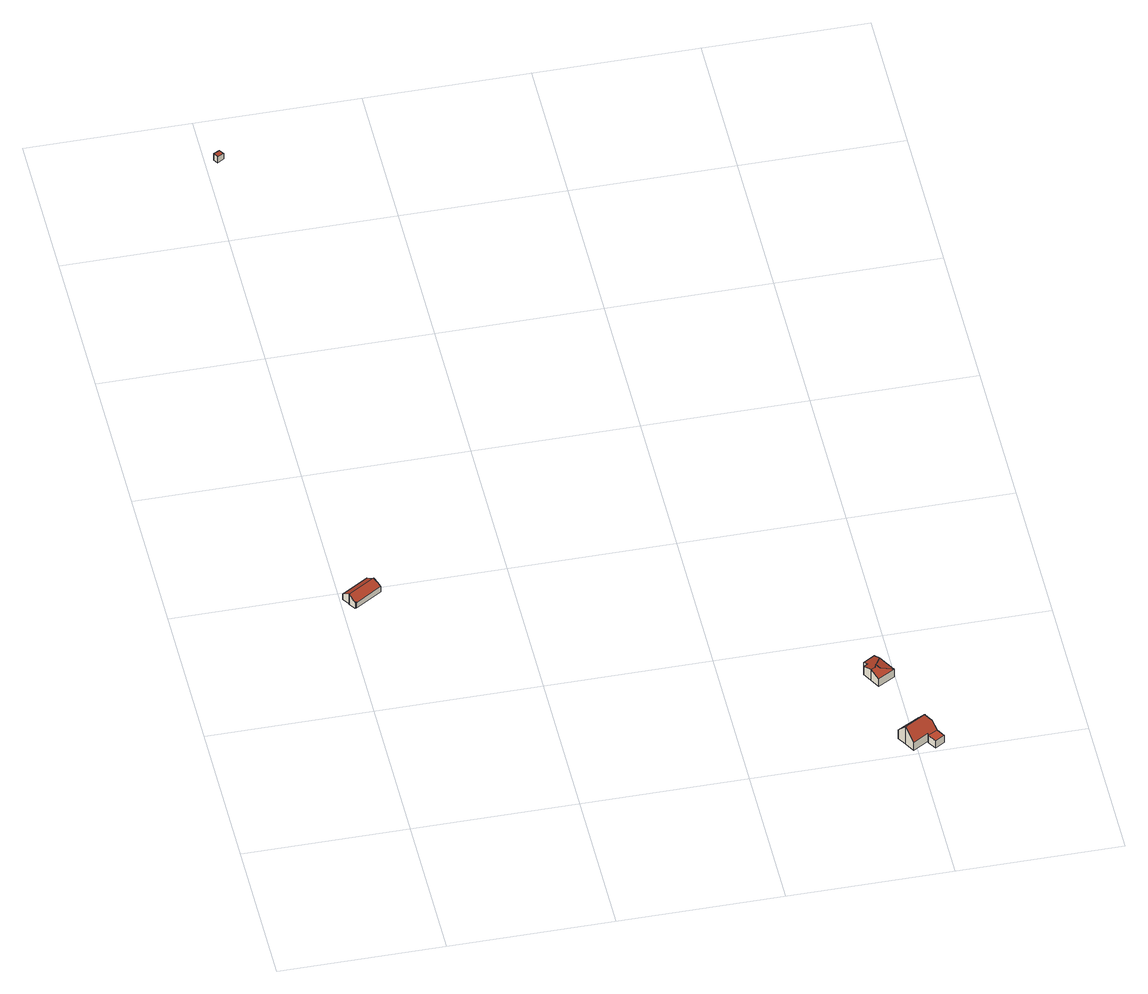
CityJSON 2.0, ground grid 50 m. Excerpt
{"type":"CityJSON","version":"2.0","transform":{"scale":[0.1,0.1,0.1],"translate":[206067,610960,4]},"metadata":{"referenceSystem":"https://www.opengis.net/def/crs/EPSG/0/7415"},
"CityObjects":{
"building1":{"type":"Building","attributes":{"b3_dak_type":"slanted","b3_extrusie":0,"b3_h_dak_50p":8,"b3_h_dak_70p":8.34,"b3_h_dak_max":8.73,"b3_h_dak_min":6.97,"b3_h_maaiveld":4.93,"b3_is_glas_dak":false,"b3_kas_warenhuis":false,"b3_mutatie_AHN3_AHN4":false,"b3_mutatie_AHN4_AHN5":false,"b3_n_vlakken":2,"b3_opp_buitenmuur":76.53,"b3_opp_dak_plat":0,"b3_opp_dak_schuin":62.17,"b3_opp_grond":52.01,"b3_opp_scheidingsmuur":0,"b3_rmse_lod12":0.607,"b3_rmse_lod13":0.607,"b3_rmse_lod22":0.0528,"b3_succes":true,"b3_t_run":132,"b3_val3dity_lod12":"[]","b3_val3dity_lod13":"[]","b3_val3dity_lod22":"[]","b3_volume_lod12":176.78,"b3_volume_lod13":176.78,"b3_volume_lod22":157.77,"geconstateerd":false,"oorspronkelijkbouwjaar":2006,"rf_force_lod11":false,"status":"Pand in gebruik"},"children":["building1-1"]},
"building1-1":{"type":"BuildingPart","parents":["building1"],"geometry":[{"type":"Solid","lod":"2.2","boundaries":[[[[0,1,2,3,4,5,6,7,8,9,10]],[[11,1,0,12]],[[13,10,9,14]],[[15,5,4,16]],[[17,3,2,18]],[[18,2,1,11]],[[19,8,7,20]],[[14,9,8,19]],[[12,0,10,13]],[[20,7,6,21]],[[21,6,5,15]],[[16,4,3,17]],[[20,21,13,14,19]],[[16,17,18,11,12,13,21,15]]]],"semantics":{"surfaces":[{"type":"GroundSurface"},{"type":"WallSurface","on_footprint_edge":true},{"type":"RoofSurface","b3_azimut":327.99,"b3_h_dak_50p":7.87,"b3_h_dak_70p":8.24,"b3_h_dak_max":9.06,"b3_h_dak_min":6.97,"b3_hellingshoek":32.24},{"type":"RoofSurface","b3_azimut":147.9,"b3_h_dak_50p":8.08,"b3_h_dak_70p":8.47,"b3_h_dak_max":9.06,"b3_h_dak_min":7.11,"b3_hellingshoek":34.07}],"values":[[0,1,1,1,1,1,1,1,1,1,1,1,2,3]]}}]},
"building2":{"type":"Building","attributes":{"b3_bag_bag_overlap":0,"b3_dak_type":"horizontal","b3_extrusie":0,"b3_h_dak_50p":7.12,"b3_h_dak_70p":7.15,"b3_h_dak_max":7.27,"b3_h_dak_min":7.03,"b3_h_maaiveld":4.67,"b3_is_glas_dak":false,"b3_kas_warenhuis":false,"b3_mutatie_AHN3_AHN4":false,"b3_mutatie_AHN4_AHN5":false,"b3_n_vlakken":1,"b3_opp_buitenmuur":9.78,"b3_opp_dak_plat":0,"b3_opp_dak_schuin":4.05,"b3_opp_grond":4.03,"b3_opp_scheidingsmuur":10.08,"b3_rmse_lod12":0.0651,"b3_rmse_lod13":0.0651,"b3_rmse_lod22":0.0126,"b3_succes":true,"b3_t_run":72,"b3_val3dity_lod12":"[]","b3_val3dity_lod13":"[]","b3_val3dity_lod22":"[]","b3_volume_lod12":10.01,"b3_volume_lod13":10.01,"b3_volume_lod22":9.91,"geconstateerd":false,"oorspronkelijkbouwjaar":2000,"rf_force_lod11":false,"status":"Pand in gebruik"},"children":["building2-1"]},
"building2-1":{"type":"BuildingPart","parents":["building2"],"geometry":[{"type":"Solid","lod":"2.2","boundaries":[[[[22,23,24,25]],[[26,22,25,27]],[[27,25,24,28]],[[28,24,23,29]],[[29,23,22,26]],[[29,26,27,28]]]],"semantics":{"surfaces":[{"type":"GroundSurface"},{"type":"WallSurface","on_footprint_edge":true},{"type":"RoofSurface","b3_azimut":66.31,"b3_h_dak_50p":7.11,"b3_h_dak_70p":7.15,"b3_h_dak_max":7.23,"b3_h_dak_min":7,"b3_hellingshoek":5.34}],"values":[[0,1,1,1,1,2]]}}]},
"building3":{"type":"Building","attributes":{"b3_bag_bag_overlap":0,"b3_dak_type":"slanted","b3_extrusie":0,"b3_h_dak_50p":9.92,"b3_h_dak_70p":10.31,"b3_h_dak_max":11.66,"b3_h_dak_min":7.59,"b3_h_maaiveld":4.81,"b3_is_glas_dak":false,"b3_kas_warenhuis":false,"b3_mutatie_AHN3_AHN4":false,"b3_mutatie_AHN4_AHN5":false,"b3_n_vlakken":7,"b3_opp_buitenmuur":108.06,"b3_opp_dak_plat":10.67,"b3_opp_dak_schuin":88.68,"b3_opp_grond":69.37,"b3_opp_scheidingsmuur":31.99,"b3_rmse_lod12":1.5,"b3_rmse_lod13":1.5,"b3_rmse_lod22":0.189,"b3_succes":true,"b3_t_run":174,"b3_val3dity_lod12":"[]","b3_val3dity_lod13":"[]","b3_val3dity_lod22":"[]","b3_volume_lod12":382.21,"b3_volume_lod13":382.21,"b3_volume_lod22":324.57,"geconstateerd":false,"oorspronkelijkbouwjaar":1959,"rf_force_lod11":false,"status":"Pand in gebruik"},"children":["building3-1"]},
"building3-1":{"type":"BuildingPart","parents":["building3"],"geometry":[{"type":"Solid","lod":"2.2","boundaries":[[[[30,31,32,33,34,35,36,37,38,39,40,41,42,43,44,45]],[[46,40,39,47]],[[47,39,38,48]],[[48,38,37,49]],[[49,37,36,50]],[[51,35,34,52]],[[53,41,40,46]],[[50,36,35,51]],[[54,43,42,55]],[[55,42,41,53]],[[56,32,31,57]],[[58,44,43,54]],[[52,34,33,59]],[[60,30,45,61]],[[59,33,32,56]],[[61,45,44,58]],[[57,31,30,60]],[[50,51,48,49]],[[62,53,46,47,48,51,52]],[[59,56,62,52]],[[57,60,61,58,54,55,53,62,56]]]],"semantics":{"surfaces":[{"type":"GroundSurface"},{"type":"WallSurface","on_footprint_edge":true},{"type":"RoofSurface","b3_azimut":116.65,"b3_h_dak_50p":7.6,"b3_h_dak_70p":7.61,"b3_h_dak_max":7.98,"b3_h_dak_min":7.59,"b3_hellingshoek":0.4},{"type":"RoofSurface","b3_azimut":151.69,"b3_h_dak_50p":9.87,"b3_h_dak_70p":10.66,"b3_h_dak_max":12.09,"b3_h_dak_min":7.75,"b3_hellingshoek":48.1},{"type":"RoofSurface","b3_azimut":59.43,"b3_h_dak_50p":10.3,"b3_h_dak_70p":10.52,"b3_h_dak_max":10.92,"b3_h_dak_min":9.77,"b3_hellingshoek":50.91},{"type":"RoofSurface","b3_azimut":330.44,"b3_h_dak_50p":9.65,"b3_h_dak_70p":10.43,"b3_h_dak_max":12.09,"b3_h_dak_min":7.72,"b3_hellingshoek":48.89}],"values":[[0,1,1,1,1,1,1,1,1,1,1,1,1,1,1,1,1,2,3,4,5]]}}]},
"building4":{"type":"Building","attributes":{"b3_bag_bag_overlap":0,"b3_dak_type":"slanted","b3_extrusie":0,"b3_h_dak_50p":7.85,"b3_h_dak_70p":8.14,"b3_h_dak_max":8.92,"b3_h_dak_min":6.85,"b3_h_maaiveld":4.41,"b3_is_glas_dak":false,"b3_kas_warenhuis":false,"b3_mutatie_AHN3_AHN4":false,"b3_mutatie_AHN4_AHN5":false,"b3_n_vlakken":3,"b3_opp_buitenmuur":65.47,"b3_opp_dak_plat":0,"b3_opp_dak_schuin":50.38,"b3_opp_grond":47.51,"b3_opp_scheidingsmuur":25.52,"b3_rmse_lod12":0.529,"b3_rmse_lod13":0.529,"b3_rmse_lod22":0.0728,"b3_succes":true,"b3_t_run":135,"b3_val3dity_lod12":"[]","b3_val3dity_lod13":"[]","b3_val3dity_lod22":"[]","b3_volume_lod12":176.96,"b3_volume_lod13":176.96,"b3_volume_lod22":164.58,"geconstateerd":false,"oorspronkelijkbouwjaar":1970,"rf_force_lod11":false,"status":"Pand in gebruik"},"children":["building4-1"]},
"building4-1":{"type":"BuildingPart","parents":["building4"],"geometry":[{"type":"Solid","lod":"2.2","boundaries":[[[[63,64,65,66,67,68,69,70,71]],[[72,65,64,73]],[[74,66,65,72]],[[75,68,67,76]],[[77,69,68,75]],[[76,67,66,74]],[[78,71,70,79]],[[80,63,71,78]],[[79,70,69,77]],[[81,82,83]],[[84,80,85]],[[73,64,63,80,84]],[[82,81,86]],[[85,86,81,83,74,72,73,84]],[[82,78,79,77,75,76,74,83]],[[86,85,80,78,82]]]],"semantics":{"surfaces":[{"type":"GroundSurface"},{"type":"WallSurface","on_footprint_edge":true},{"type":"WallSurface","on_footprint_edge":false},{"type":"RoofSurface","b3_azimut":148.17,"b3_h_dak_50p":8.02,"b3_h_dak_70p":8.3,"b3_h_dak_max":9.12,"b3_h_dak_min":7.47,"b3_hellingshoek":22.05},{"type":"RoofSurface","b3_azimut":333.43,"b3_h_dak_50p":7.62,"b3_h_dak_70p":7.95,"b3_h_dak_max":9.12,"b3_h_dak_min":6.74,"b3_hellingshoek":19.77},{"type":"RoofSurface","b3_azimut":67.88,"b3_h_dak_50p":7.87,"b3_h_dak_70p":8.05,"b3_h_dak_max":8.84,"b3_h_dak_min":7.4,"b3_hellingshoek":15.58}],"values":[[0,1,1,1,1,1,1,1,1,2,2,1,2,3,4,5]]}}]}
},
"vertices":[
[115,987,9],[122,976,9],[40,925,9],[39,926,9],[35,924,9],[22,945,9],[24,946,9],[8,968,9],[90,1018,9],[99,1003,9],[105,997,9],[122,976,30],[115,987,39],[105,997,48],[99,1003,43],[22,945,48],[35,924,32],[39,926,32],[40,925,30],[90,1018,32],[8,968,32],[24,946,48],
[36,2821,7],[27,2836,7],[46,2848,7],[56,2833,7],[36,2821,32],[56,2833,30],[46,2848,30],[27,2836,32],
[1537,98,8],[1536,98,8],[1538,96,8],[1539,95,8],[1553,71,8],[1564,52,8],[1580,25,8],[1551,8,8],[1534,36,8],[1533,39,8],[1486,12,8],[1469,42,8],[1453,69,8],[1523,110,8],[1524,109,8],[1529,112,8],[1486,12,38],[1533,39,40],[1534,36,36],[1551,8,36],[1580,25,36],[1564,52,36],[1553,71,61],[1469,42,77],[1523,110,40],[1453,69,42],[1538,96,62],[1536,98,60],[1524,109,41],[1539,95,61],[1537,98,60],[1529,112,41],[1533,78,78],
[1495,329,4],[1497,326,4],[1445,296,4],[1429,325,4],[1412,355,4],[1426,363,4],[1417,378,4],[1453,400,4],[1465,379,4],[1445,296,35],[1497,326,34],[1429,325,48],[1426,363,36],[1412,355,36],[1417,378,29],[1465,379,37],[1453,400,28],[1495,329,34],[1445,341,50],[1445,341,46],[1441,332,48],[1495,329,36],[1491,327,36],[1456,330,44]
]}
